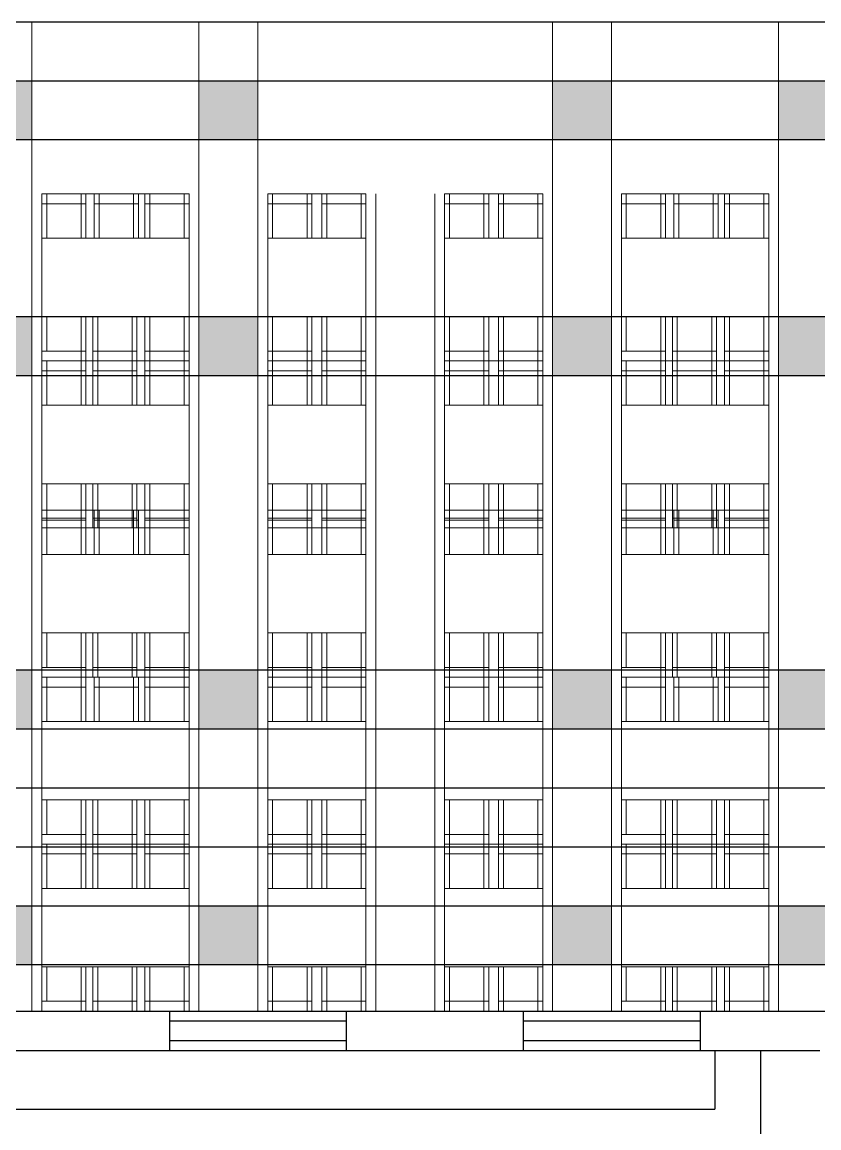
# Model space of a CAD drawing. Header units: inches. Extents: x 101 to 668, y -217 to 99.
# Drawn here: x 386.01 to 394.12, y 25.24 to 36.5 of the extents above; entities that cross this region are included whole.
import ezdxf

# ---------------------------------------------------------------- set-up
doc = ezdxf.new("R2010")
doc.units = ezdxf.units.IN
doc.header["$MEASUREMENT"] = 0
doc.layers.add('FUR', color=1, linetype='Continuous', lineweight=15)

msp = doc.modelspace()

# ---------------------------------------------------------------- hatches: boundary and pattern name
h = msp.add_hatch(color=256)
h.paths.add_polyline_path([(380.20696, 35.90159), (379.60696, 35.90159), (379.60696, 35.30159), (380.20696, 35.30159)])
h.paths.add_polyline_path([(382.50696, 35.90159), (381.90696, 35.90159), (381.90696, 35.30159), (382.50696, 35.30159)])
h.paths.add_polyline_path([(386.10696, 35.90159), (385.50696, 35.90159), (385.50696, 35.30159), (386.10696, 35.30159)])
h.paths.add_polyline_path([(388.40696, 35.90159), (387.80696, 35.90159), (387.80696, 35.30159), (388.40696, 35.30159)])
h.paths.add_polyline_path([(392.00696, 35.90159), (391.40696, 35.90159), (391.40696, 35.30159), (392.00696, 35.30159)])
h.paths.add_polyline_path([(394.30696, 35.90159), (393.70696, 35.90159), (393.70696, 35.30159), (394.30696, 35.30159)])
h.paths.add_polyline_path([(399.89697, 35.90159), (399.29697, 35.90159), (399.29697, 35.30159), (399.89697, 35.30159)])
h.paths.add_polyline_path([(402.19697, 35.90159), (401.59697, 35.90159), (401.59697, 35.30159), (402.19697, 35.30159)])
h.paths.add_polyline_path([(405.79696, 35.90159), (405.19696, 35.90159), (405.19696, 35.30159), (405.79696, 35.30159)])
h.paths.add_polyline_path([(408.09697, 35.90159), (407.49697, 35.90159), (407.49697, 35.30159), (408.09697, 35.30159)])
h.paths.add_polyline_path([(411.69697, 35.90159), (411.09697, 35.90159), (411.09697, 35.30159), (411.69697, 35.30159)])
h.paths.add_polyline_path([(413.99697, 35.90159), (413.39697, 35.90159), (413.39697, 35.30159), (413.99697, 35.30159)])
h = msp.add_hatch(color=256)
h.paths.add_polyline_path([(382.50696, 33.50159), (381.90696, 33.50159), (381.90696, 32.90159), (382.50696, 32.90159)])
h.paths.add_polyline_path([(386.10696, 33.50159), (385.50696, 33.50159), (385.50696, 32.90159), (386.10696, 32.90159)])
h.paths.add_polyline_path([(388.40696, 33.50159), (387.80696, 33.50159), (387.80696, 32.90159), (388.40696, 32.90159)])
h.paths.add_polyline_path([(392.00696, 33.50159), (391.40696, 33.50159), (391.40696, 32.90159), (392.00696, 32.90159)])
h.paths.add_polyline_path([(394.30696, 33.50159), (393.70696, 33.50159), (393.70696, 32.90159), (394.30696, 32.90159)])
h.paths.add_polyline_path([(382.50696, 29.90159), (381.90696, 29.90159), (381.90696, 29.30159), (382.50696, 29.30159)])
h.paths.add_polyline_path([(386.10696, 29.90159), (385.50696, 29.90159), (385.50696, 29.30159), (386.10696, 29.30159)])
h.paths.add_polyline_path([(388.40696, 29.90159), (387.80696, 29.90159), (387.80696, 29.30159), (388.40696, 29.30159)])
h.paths.add_polyline_path([(392.00696, 29.90159), (391.40696, 29.90159), (391.40696, 29.30159), (392.00696, 29.30159)])
h.paths.add_polyline_path([(394.30696, 29.90159), (393.70696, 29.90159), (393.70696, 29.30159), (394.30696, 29.30159)])
h.paths.add_polyline_path([(382.50696, 27.50159), (381.90696, 27.50159), (381.90696, 26.90159), (382.50696, 26.90159)])
h.paths.add_polyline_path([(386.10696, 27.50159), (385.50696, 27.50159), (385.50696, 26.90159), (386.10696, 26.90159)])
h.paths.add_polyline_path([(388.40696, 27.50159), (387.80696, 27.50159), (387.80696, 26.90159), (388.40696, 26.90159)])
h.paths.add_polyline_path([(392.00696, 27.50159), (391.40696, 27.50159), (391.40696, 26.90159), (392.00696, 26.90159)])
h.paths.add_polyline_path([(394.30696, 27.50159), (393.70696, 27.50159), (393.70696, 26.90159), (394.30696, 26.90159)])

# ---------------------------------------------------------------- linework, layer by layer
for p, q in [((415.09696, 36.50159), (378.50696, 36.50159)), ((415.09696, 35.90159), (378.50696, 35.90159)), ((415.09696, 35.30159), (378.50696, 35.30159)), ((415.09696, 33.50159), (378.50696, 33.50159)), ((415.09696, 32.90159), (378.50696, 32.90159)), ((415.09696, 29.90159), (378.50696, 29.90159)), ((386.20696, 29.83159), (386.20696, 29.83159)), ((415.09696, 29.30159), (378.50696, 29.30159)), ((415.09696, 28.70159), (378.50696, 28.70159)), ((415.09696, 28.10159), (378.50696, 28.10159)), ((415.09696, 27.50159), (378.50696, 27.50159)), ((415.09696, 26.90159), (378.50696, 26.90159)), ((378.50696, 26.43159), (396.05196, 26.43159)), ((387.50696, 26.43159), (387.50696, 26.03159)), ((387.50696, 26.43159), (387.50696, 26.03159)), ((389.30696, 26.43159), (389.30696, 26.03159)), ((391.10696, 26.43159), (391.10696, 26.03159)), ((391.10696, 26.43159), (391.10696, 26.03159)), ((392.90696, 26.43159), (392.90696, 26.03159)), ((387.50696, 26.33159), (389.30696, 26.33159)), ((391.10696, 26.33159), (392.90696, 26.33159)), ((387.50696, 26.13159), (389.30696, 26.13159)), ((391.10696, 26.13159), (392.90696, 26.13159)), ((378.10696, 26.03159), (394.12696, 26.03159)), ((387.50696, 26.03159), (387.50696, 26.03159)), ((391.10696, 26.03159), (391.10696, 26.03159)), ((393.05696, 26.03159), (393.05696, 25.43159)), ((393.52696, 21.08159), (393.52696, 26.03159)), ((380.15696, 25.43159), (393.05696, 25.43159))]:
    msp.add_line(p, q)
at = {"layer": 'FUR', "lineweight": 20}
for p, q in [((386.10696, 36.50159), (386.10696, 26.43159)), ((387.80696, 36.50159), (387.80696, 26.43159)), ((388.40696, 36.50159), (388.40696, 26.43159)), ((391.40696, 36.50159), (391.40696, 26.43159)), ((392.00696, 36.50159), (392.00696, 26.43159)), ((393.70696, 36.50159), (393.70696, 26.43159)), ((386.20696, 34.75159), (386.20696, 33.50159)), ((386.20696, 34.75159), (386.20696, 34.30159)), ((386.20696, 34.75159), (386.65696, 34.75159)), ((386.20696, 34.75159), (387.70696, 34.75159)), ((386.25696, 34.75159), (386.25696, 34.30159)), ((386.60696, 34.75159), (386.60696, 34.30159)), ((386.65696, 34.75159), (386.65696, 34.30159)), ((386.74161, 34.75159), (386.74161, 34.30159)), ((386.79161, 34.75159), (386.79161, 34.30159)), ((386.85696, 34.75159), (387.30696, 34.75159)), ((387.14161, 34.75159), (387.14161, 34.30159)), ((387.19161, 34.75159), (387.19161, 34.30159)), ((387.25696, 34.75159), (387.25696, 34.30159)), ((387.30696, 34.75159), (387.30696, 34.30159)), ((387.65696, 34.75159), (387.65696, 34.30159)), ((387.70696, 34.75159), (387.70696, 33.05159)), ((387.70696, 34.75159), (387.70696, 34.30159)), ((388.50696, 34.75159), (388.50696, 33.05159)), ((388.50696, 34.75159), (388.95696, 34.75159)), ((388.50696, 34.75159), (389.50696, 34.75159)), ((388.55696, 34.75159), (388.55696, 34.30159)), ((388.90696, 34.75159), (388.90696, 34.30159)), ((388.95696, 34.75159), (388.95696, 34.30159)), ((389.05696, 34.75159), (389.50696, 34.75159)), ((389.05696, 34.75159), (389.05696, 34.30159)), ((389.10696, 34.75159), (389.10696, 34.30159)), ((389.45696, 34.75159), (389.45696, 34.30159)), ((389.50696, 34.75159), (389.50696, 34.30159)), ((389.50696, 34.75159), (389.50696, 33.50159)), ((389.60696, 34.75159), (389.60696, 26.43159)), ((390.20696, 34.75159), (390.20696, 26.43159)), ((390.30696, 34.75159), (390.30696, 33.05159)), ((390.30696, 34.75159), (390.75696, 34.75159)), ((390.30696, 34.75159), (391.30696, 34.75159)), ((390.35696, 34.75159), (390.35696, 34.30159)), ((390.70696, 34.75159), (390.70696, 34.30159)), ((390.75696, 34.75159), (390.75696, 34.30159)), ((390.85696, 34.75159), (391.30696, 34.75159)), ((390.85696, 34.75159), (390.85696, 34.30159)), ((390.90696, 34.75159), (390.90696, 34.30159)), ((391.25696, 34.75159), (391.25696, 34.30159)), ((391.30696, 34.75159), (391.30696, 34.30159)), ((391.30696, 34.75159), (391.30696, 33.50159)), ((392.10696, 34.75159), (392.10696, 33.50159)), ((392.10696, 34.75159), (392.10696, 34.30159)), ((392.10696, 34.75159), (392.55696, 34.75159)), ((392.10696, 34.75159), (393.60696, 34.75159)), ((392.15696, 34.75159), (392.15696, 34.30159)), ((392.50696, 34.75159), (392.50696, 34.30159)), ((392.55696, 34.75159), (392.55696, 34.30159)), ((392.64161, 34.75159), (392.64161, 34.30159)), ((392.69161, 34.75159), (392.69161, 34.30159)), ((392.75696, 34.75159), (393.20696, 34.75159)), ((393.04161, 34.75159), (393.04161, 34.30159)), ((393.09161, 34.75159), (393.09161, 34.30159)), ((393.15696, 34.75159), (393.15696, 34.30159)), ((393.20696, 34.75159), (393.20696, 34.30159)), ((393.55696, 34.75159), (393.55696, 34.30159)), ((393.60696, 34.75159), (393.60696, 33.05159)), ((393.60696, 34.75159), (393.60696, 34.30159)), ((386.65696, 34.65159), (386.20696, 34.65159)), ((387.19161, 34.65159), (386.74161, 34.65159)), ((387.70696, 34.65159), (387.25696, 34.65159)), ((388.95696, 34.65159), (388.50696, 34.65159)), ((389.50696, 34.65159), (389.05696, 34.65159)), ((390.75696, 34.65159), (390.30696, 34.65159)), ((391.30696, 34.65159), (390.85696, 34.65159)), ((392.55696, 34.65159), (392.10696, 34.65159)), ((393.09161, 34.65159), (392.64161, 34.65159)), ((393.60696, 34.65159), (393.15696, 34.65159)), ((386.20696, 34.50159), (386.20696, 34.30159)), ((386.74161, 34.50159), (386.74161, 34.30159)), ((389.05696, 34.50159), (389.05696, 34.30159)), ((390.85696, 34.50159), (390.85696, 34.30159)), ((392.10696, 34.50159), (392.10696, 34.30159)), ((392.64161, 34.50159), (392.64161, 34.30159)), ((386.20696, 34.30159), (386.74161, 34.30159)), ((386.20696, 34.30159), (386.20696, 33.50159)), ((386.74161, 34.30159), (387.25696, 34.30159)), ((387.25696, 34.30159), (387.70696, 34.30159)), ((388.50696, 34.30159), (389.05696, 34.30159)), ((389.05696, 34.30159), (389.50696, 34.30159)), ((390.30696, 34.30159), (390.85696, 34.30159)), ((390.85696, 34.30159), (391.30696, 34.30159)), ((392.10696, 34.30159), (392.64161, 34.30159)), ((392.10696, 34.30159), (392.10696, 33.50159)), ((392.64161, 34.30159), (393.15696, 34.30159)), ((393.15696, 34.30159), (393.60696, 34.30159)), ((386.20696, 33.50159), (386.72618, 33.50159)), ((386.20696, 33.50159), (386.20696, 33.05159)), ((386.25696, 33.50159), (386.25696, 33.15159)), ((386.60696, 33.50159), (386.60696, 33.05159)), ((386.65696, 33.50159), (386.65696, 33.05159)), ((386.72618, 33.50159), (387.25696, 33.50159)), ((386.72618, 33.50159), (386.72618, 33.05159)), ((386.77618, 33.50159), (386.77618, 33.05159)), ((387.12618, 33.50159), (387.12618, 33.05159)), ((387.17618, 33.50159), (387.17618, 33.05159)), ((387.25696, 33.50159), (387.70696, 33.50159)), ((387.25696, 33.50159), (387.25696, 33.05159)), ((387.30696, 33.50159), (387.30696, 33.05159)), ((387.65696, 33.50159), (387.65696, 33.05159)), ((387.70696, 33.50159), (387.70696, 33.05159)), ((388.50696, 33.50159), (389.05696, 33.50159)), ((388.55696, 33.50159), (388.55696, 33.05159)), ((388.90696, 33.50159), (388.90696, 33.05159)), ((388.95696, 33.50159), (388.95696, 33.05159)), ((389.05696, 33.50159), (389.50696, 33.50159)), ((389.05696, 33.50159), (389.05696, 33.05159)), ((389.10696, 33.50159), (389.10696, 33.05159)), ((389.45696, 33.50159), (389.45696, 33.05159)), ((389.50696, 33.50159), (389.50696, 33.05159)), ((389.50696, 33.50159), (389.50696, 33.05159)), ((390.30696, 33.50159), (390.85696, 33.50159)), ((390.35696, 33.50159), (390.35696, 33.05159)), ((390.70696, 33.50159), (390.70696, 33.05159)), ((390.75696, 33.50159), (390.75696, 33.05159)), ((390.85696, 33.50159), (391.30696, 33.50159)), ((390.85696, 33.50159), (390.85696, 33.05159)), ((390.90696, 33.50159), (390.90696, 33.05159)), ((391.25696, 33.50159), (391.25696, 33.05159)), ((391.30696, 33.50159), (391.30696, 33.05159)), ((391.30696, 33.50159), (391.30696, 33.05159)), ((392.10696, 33.50159), (392.62618, 33.50159)), ((392.10696, 33.50159), (392.10696, 33.05159)), ((392.15696, 33.50159), (392.15696, 33.15159)), ((392.50696, 33.50159), (392.50696, 33.05159)), ((392.55696, 33.50159), (392.55696, 33.05159)), ((392.62618, 33.50159), (393.15696, 33.50159)), ((392.62618, 33.50159), (392.62618, 33.05159)), ((392.67618, 33.50159), (392.67618, 33.05159)), ((393.02618, 33.50159), (393.02618, 33.05159)), ((393.07618, 33.50159), (393.07618, 33.05159)), ((393.15696, 33.50159), (393.60696, 33.50159)), ((393.15696, 33.50159), (393.15696, 33.05159)), ((393.20696, 33.50159), (393.20696, 33.05159)), ((393.55696, 33.50159), (393.55696, 33.05159)), ((393.60696, 33.50159), (393.60696, 33.05159)), ((386.20696, 33.15159), (386.65696, 33.15159)), ((386.72618, 33.15159), (387.17618, 33.15159)), ((387.25696, 33.15159), (387.70696, 33.15159)), ((388.50696, 33.15159), (388.95696, 33.15159)), ((389.05696, 33.15159), (389.50696, 33.15159)), ((390.30696, 33.15159), (390.75696, 33.15159)), ((390.85696, 33.15159), (391.30696, 33.15159)), ((392.10696, 33.15159), (392.55696, 33.15159)), ((392.62618, 33.15159), (393.07618, 33.15159)), ((393.15696, 33.15159), (393.60696, 33.15159)), ((386.20696, 33.05159), (386.65696, 33.05159)), ((386.20696, 33.05159), (387.70696, 33.05159)), ((386.20696, 33.05159), (386.20696, 31.80159)), ((386.20696, 33.05159), (386.20696, 32.60159)), ((386.20696, 33.05159), (386.65696, 33.05159)), ((386.20696, 33.05159), (387.70696, 33.05159)), ((386.25696, 33.05159), (386.25696, 32.60159)), ((386.60696, 33.05159), (386.60696, 32.60159)), ((386.65696, 33.05159), (386.65696, 32.60159)), ((386.72618, 33.05159), (386.72618, 32.60159)), ((386.77618, 33.05159), (386.77618, 32.60159)), ((386.85696, 33.05159), (387.30696, 33.05159)), ((386.85696, 33.05159), (387.30696, 33.05159)), ((387.12618, 33.05159), (387.12618, 32.60159)), ((387.17618, 33.05159), (387.17618, 32.60159)), ((387.25696, 33.05159), (387.25696, 32.60159)), ((387.30696, 33.05159), (387.30696, 32.60159)), ((387.65696, 33.05159), (387.65696, 32.60159)), ((387.70696, 33.05159), (387.70696, 31.35159)), ((387.70696, 33.05159), (387.70696, 32.60159)), ((388.50696, 33.05159), (388.95696, 33.05159)), ((388.50696, 33.05159), (389.50696, 33.05159)), ((388.50696, 33.05159), (388.50696, 31.35159)), ((388.50696, 33.05159), (388.50696, 31.35159)), ((388.50696, 33.05159), (388.95696, 33.05159)), ((388.50696, 33.05159), (389.50696, 33.05159)), ((388.55696, 33.05159), (388.55696, 32.60159)), ((388.90696, 33.05159), (388.90696, 32.60159)), ((388.95696, 33.05159), (388.95696, 32.60159)), ((389.05696, 33.05159), (389.50696, 33.05159)), ((389.05696, 33.05159), (389.05696, 32.60159)), ((389.10696, 33.05159), (389.10696, 32.60159)), ((389.15696, 33.05159), (389.50696, 33.05159)), ((389.45696, 33.05159), (389.45696, 32.60159)), ((389.50696, 33.05159), (389.50696, 32.60159)), ((389.50696, 33.05159), (389.50696, 31.80159)), ((390.30696, 33.05159), (390.75696, 33.05159)), ((390.30696, 33.05159), (391.30696, 33.05159)), ((390.30696, 33.05159), (390.30696, 31.35159)), ((390.30696, 33.05159), (390.30696, 31.35159)), ((390.30696, 33.05159), (390.75696, 33.05159)), ((390.30696, 33.05159), (391.30696, 33.05159)), ((390.35696, 33.05159), (390.35696, 32.60159)), ((390.70696, 33.05159), (390.70696, 32.60159)), ((390.75696, 33.05159), (390.75696, 32.60159)), ((390.85696, 33.05159), (391.30696, 33.05159)), ((390.85696, 33.05159), (390.85696, 32.60159)), ((390.90696, 33.05159), (390.90696, 32.60159)), ((390.95696, 33.05159), (391.30696, 33.05159)), ((391.25696, 33.05159), (391.25696, 32.60159)), ((391.30696, 33.05159), (391.30696, 32.60159)), ((391.30696, 33.05159), (391.30696, 31.80159)), ((392.10696, 33.05159), (392.55696, 33.05159)), ((392.10696, 33.05159), (393.60696, 33.05159)), ((392.10696, 33.05159), (392.10696, 31.80159)), ((392.10696, 33.05159), (392.10696, 32.60159)), ((392.10696, 33.05159), (392.55696, 33.05159)), ((392.10696, 33.05159), (393.60696, 33.05159)), ((392.15696, 33.05159), (392.15696, 32.60159)), ((392.50696, 33.05159), (392.50696, 32.60159)), ((392.55696, 33.05159), (392.55696, 32.60159)), ((392.62618, 33.05159), (392.62618, 32.60159)), ((392.67618, 33.05159), (392.67618, 32.60159)), ((392.75696, 33.05159), (393.20696, 33.05159)), ((392.75696, 33.05159), (393.20696, 33.05159)), ((393.02618, 33.05159), (393.02618, 32.60159)), ((393.07618, 33.05159), (393.07618, 32.60159)), ((393.15696, 33.05159), (393.15696, 32.60159)), ((393.20696, 33.05159), (393.20696, 32.60159)), ((393.55696, 33.05159), (393.55696, 32.60159)), ((393.60696, 33.05159), (393.60696, 31.35159)), ((393.60696, 33.05159), (393.60696, 32.60159)), ((386.65696, 32.95159), (386.20696, 32.95159)), ((387.17618, 32.95159), (386.72618, 32.95159)), ((387.70696, 32.95159), (387.25696, 32.95159)), ((388.95696, 32.95159), (388.50696, 32.95159)), ((389.50696, 32.95159), (389.05696, 32.95159)), ((390.75696, 32.95159), (390.30696, 32.95159)), ((391.30696, 32.95159), (390.85696, 32.95159)), ((392.55696, 32.95159), (392.10696, 32.95159)), ((393.07618, 32.95159), (392.62618, 32.95159)), ((393.60696, 32.95159), (393.15696, 32.95159)), ((386.20696, 32.80159), (386.20696, 32.60159)), ((389.05696, 32.80159), (389.05696, 32.60159)), ((390.85696, 32.80159), (390.85696, 32.60159)), ((392.10696, 32.80159), (392.10696, 32.60159)), ((386.20696, 32.60159), (386.74161, 32.60159)), ((386.20696, 32.60159), (386.20696, 31.80159)), ((386.74161, 32.60159), (387.25696, 32.60159)), ((387.25696, 32.60159), (387.70696, 32.60159)), ((388.50696, 32.60159), (389.05696, 32.60159)), ((389.05696, 32.60159), (389.50696, 32.60159)), ((390.30696, 32.60159), (390.85696, 32.60159)), ((390.85696, 32.60159), (391.30696, 32.60159)), ((392.10696, 32.60159), (392.64161, 32.60159)), ((392.10696, 32.60159), (392.10696, 31.80159)), ((392.64161, 32.60159), (393.15696, 32.60159)), ((393.15696, 32.60159), (393.60696, 32.60159)), ((386.20696, 31.80159), (386.72618, 31.80159)), ((386.20696, 31.80159), (386.20696, 31.35159)), ((386.25696, 31.80159), (386.25696, 31.45159)), ((386.60696, 31.80159), (386.60696, 31.35159)), ((386.65696, 31.80159), (386.65696, 31.35159)), ((386.72618, 31.80159), (387.25696, 31.80159)), ((386.72618, 31.80159), (386.72618, 31.35159)), ((386.77618, 31.80159), (386.77618, 31.35159)), ((387.12618, 31.80159), (387.12618, 31.35159)), ((387.17618, 31.80159), (387.17618, 31.35159)), ((387.25696, 31.80159), (387.70696, 31.80159)), ((387.25696, 31.80159), (387.25696, 31.35159)), ((387.30696, 31.80159), (387.30696, 31.35159)), ((387.65696, 31.80159), (387.65696, 31.35159)), ((387.70696, 31.80159), (387.70696, 31.35159)), ((388.50696, 31.80159), (389.05696, 31.80159)), ((388.55696, 31.80159), (388.55696, 31.35159)), ((388.90696, 31.80159), (388.90696, 31.35159)), ((388.95696, 31.80159), (388.95696, 31.35159)), ((389.05696, 31.80159), (389.50696, 31.80159)), ((389.05696, 31.80159), (389.05696, 31.35159)), ((389.10696, 31.80159), (389.10696, 31.35159)), ((389.45696, 31.80159), (389.45696, 31.35159)), ((389.50696, 31.80159), (389.50696, 31.35159)), ((389.50696, 31.80159), (389.50696, 31.35159)), ((390.30696, 31.80159), (390.85696, 31.80159)), ((390.35696, 31.80159), (390.35696, 31.35159)), ((390.70696, 31.80159), (390.70696, 31.35159)), ((390.75696, 31.80159), (390.75696, 31.35159)), ((390.85696, 31.80159), (391.30696, 31.80159)), ((390.85696, 31.80159), (390.85696, 31.35159)), ((390.90696, 31.80159), (390.90696, 31.35159)), ((391.25696, 31.80159), (391.25696, 31.35159)), ((391.30696, 31.80159), (391.30696, 31.35159)), ((391.30696, 31.80159), (391.30696, 31.35159)), ((392.10696, 31.80159), (392.62618, 31.80159)), ((392.10696, 31.80159), (392.10696, 31.35159)), ((392.15696, 31.80159), (392.15696, 31.45159)), ((392.50696, 31.80159), (392.50696, 31.35159)), ((392.55696, 31.80159), (392.55696, 31.35159)), ((392.62618, 31.80159), (393.15696, 31.80159)), ((392.62618, 31.80159), (392.62618, 31.35159)), ((392.67618, 31.80159), (392.67618, 31.35159)), ((393.02618, 31.80159), (393.02618, 31.35159)), ((393.07618, 31.80159), (393.07618, 31.35159)), ((393.15696, 31.80159), (393.60696, 31.80159)), ((393.15696, 31.80159), (393.15696, 31.35159)), ((393.20696, 31.80159), (393.20696, 31.35159)), ((393.55696, 31.80159), (393.55696, 31.35159)), ((393.60696, 31.80159), (393.60696, 31.35159)), ((386.20696, 31.53159), (386.20696, 30.28159)), ((386.20696, 31.53159), (386.20696, 31.08159)), ((386.20696, 31.53159), (386.65696, 31.53159)), ((386.20696, 31.53159), (387.70696, 31.53159)), ((386.25696, 31.53159), (386.25696, 31.08159)), ((386.60696, 31.53159), (386.60696, 31.08159)), ((386.65696, 31.53159), (386.65696, 31.08159)), ((386.74161, 31.53159), (386.74161, 31.08159)), ((386.79161, 31.53159), (386.79161, 31.08159)), ((386.85696, 31.53159), (387.30696, 31.53159)), ((387.14161, 31.53159), (387.14161, 31.08159)), ((387.19161, 31.53159), (387.19161, 31.08159)), ((387.25696, 31.53159), (387.25696, 31.08159)), ((387.30696, 31.53159), (387.30696, 31.08159)), ((387.65696, 31.53159), (387.65696, 31.08159)), ((387.70696, 31.53159), (387.70696, 29.83159)), ((387.70696, 31.53159), (387.70696, 31.08159)), ((388.50696, 31.53159), (388.50696, 29.83159)), ((388.50696, 31.53159), (388.95696, 31.53159)), ((388.50696, 31.53159), (389.50696, 31.53159)), ((388.55696, 31.53159), (388.55696, 31.08159)), ((388.90696, 31.53159), (388.90696, 31.08159)), ((388.95696, 31.53159), (388.95696, 31.08159)), ((389.05696, 31.53159), (389.50696, 31.53159)), ((389.05696, 31.53159), (389.05696, 31.08159)), ((389.10696, 31.53159), (389.10696, 31.08159)), ((389.45696, 31.53159), (389.45696, 31.08159)), ((389.50696, 31.53159), (389.50696, 31.08159)), ((389.50696, 31.53159), (389.50696, 30.28159)), ((390.30696, 31.53159), (390.30696, 29.83159)), ((390.30696, 31.53159), (390.75696, 31.53159)), ((390.30696, 31.53159), (391.30696, 31.53159)), ((390.35696, 31.53159), (390.35696, 31.08159)), ((390.70696, 31.53159), (390.70696, 31.08159)), ((390.75696, 31.53159), (390.75696, 31.08159)), ((390.85696, 31.53159), (391.30696, 31.53159)), ((390.85696, 31.53159), (390.85696, 31.08159)), ((390.90696, 31.53159), (390.90696, 31.08159)), ((391.25696, 31.53159), (391.25696, 31.08159)), ((391.30696, 31.53159), (391.30696, 31.08159)), ((391.30696, 31.53159), (391.30696, 30.28159)), ((392.10696, 31.53159), (392.10696, 30.28159)), ((392.10696, 31.53159), (392.10696, 31.08159)), ((392.10696, 31.53159), (392.55696, 31.53159)), ((392.10696, 31.53159), (393.60696, 31.53159)), ((392.15696, 31.53159), (392.15696, 31.08159)), ((392.50696, 31.53159), (392.50696, 31.08159)), ((392.55696, 31.53159), (392.55696, 31.08159)), ((392.64161, 31.53159), (392.64161, 31.08159)), ((392.69161, 31.53159), (392.69161, 31.08159)), ((392.75696, 31.53159), (393.20696, 31.53159)), ((393.04161, 31.53159), (393.04161, 31.08159)), ((393.09161, 31.53159), (393.09161, 31.08159)), ((393.15696, 31.53159), (393.15696, 31.08159)), ((393.20696, 31.53159), (393.20696, 31.08159)), ((393.55696, 31.53159), (393.55696, 31.08159)), ((393.60696, 31.53159), (393.60696, 29.83159)), ((393.60696, 31.53159), (393.60696, 31.08159)), ((386.20696, 31.45159), (386.65696, 31.45159)), ((386.65696, 31.43159), (386.20696, 31.43159)), ((386.72618, 31.45159), (387.17618, 31.45159)), ((387.19161, 31.43159), (386.74161, 31.43159)), ((387.25696, 31.45159), (387.70696, 31.45159)), ((387.70696, 31.43159), (387.25696, 31.43159)), ((388.50696, 31.45159), (388.95696, 31.45159)), ((388.95696, 31.43159), (388.50696, 31.43159)), ((389.05696, 31.45159), (389.50696, 31.45159)), ((389.50696, 31.43159), (389.05696, 31.43159)), ((390.30696, 31.45159), (390.75696, 31.45159)), ((390.75696, 31.43159), (390.30696, 31.43159)), ((390.85696, 31.45159), (391.30696, 31.45159)), ((391.30696, 31.43159), (390.85696, 31.43159)), ((392.10696, 31.45159), (392.55696, 31.45159)), ((392.55696, 31.43159), (392.10696, 31.43159)), ((392.62618, 31.45159), (393.07618, 31.45159)), ((393.09161, 31.43159), (392.64161, 31.43159)), ((393.15696, 31.45159), (393.60696, 31.45159)), ((393.60696, 31.43159), (393.15696, 31.43159)), ((386.20696, 31.35159), (386.65696, 31.35159)), ((386.20696, 31.35159), (387.70696, 31.35159)), ((386.85696, 31.35159), (387.30696, 31.35159)), ((388.50696, 31.35159), (388.95696, 31.35159)), ((388.50696, 31.35159), (389.50696, 31.35159)), ((389.15696, 31.35159), (389.50696, 31.35159)), ((390.30696, 31.35159), (390.75696, 31.35159)), ((390.30696, 31.35159), (391.30696, 31.35159)), ((390.95696, 31.35159), (391.30696, 31.35159)), ((392.10696, 31.35159), (392.55696, 31.35159)), ((392.10696, 31.35159), (393.60696, 31.35159)), ((392.75696, 31.35159), (393.20696, 31.35159)), ((386.20696, 31.28159), (386.20696, 31.08159)), ((386.74161, 31.28159), (386.74161, 31.08159)), ((389.05696, 31.28159), (389.05696, 31.08159)), ((390.85696, 31.28159), (390.85696, 31.08159)), ((392.10696, 31.28159), (392.10696, 31.08159)), ((392.64161, 31.28159), (392.64161, 31.08159)), ((386.20696, 31.08159), (386.74161, 31.08159)), ((386.20696, 31.08159), (386.20696, 30.28159)), ((386.74161, 31.08159), (387.25696, 31.08159)), ((387.25696, 31.08159), (387.70696, 31.08159)), ((388.50696, 31.08159), (389.05696, 31.08159)), ((389.05696, 31.08159), (389.50696, 31.08159)), ((390.30696, 31.08159), (390.85696, 31.08159)), ((390.85696, 31.08159), (391.30696, 31.08159)), ((392.10696, 31.08159), (392.64161, 31.08159)), ((392.10696, 31.08159), (392.10696, 30.28159)), ((392.64161, 31.08159), (393.15696, 31.08159)), ((393.15696, 31.08159), (393.60696, 31.08159)), ((386.20696, 30.28159), (386.72618, 30.28159)), ((386.20696, 30.28159), (386.20696, 29.83159)), ((386.25696, 30.28159), (386.25696, 29.93159)), ((386.60696, 30.28159), (386.60696, 29.83159)), ((386.65696, 30.28159), (386.65696, 29.83159)), ((386.72618, 30.28159), (387.25696, 30.28159)), ((386.72618, 30.28159), (386.72618, 29.83159)), ((386.77618, 30.28159), (386.77618, 29.83159)), ((387.12618, 30.28159), (387.12618, 29.83159)), ((387.17618, 30.28159), (387.17618, 29.83159)), ((387.25696, 30.28159), (387.70696, 30.28159)), ((387.25696, 30.28159), (387.25696, 29.83159)), ((387.30696, 30.28159), (387.30696, 29.83159)), ((387.65696, 30.28159), (387.65696, 29.83159)), ((387.70696, 30.28159), (387.70696, 29.83159)), ((388.50696, 30.28159), (389.05696, 30.28159)), ((388.55696, 30.28159), (388.55696, 29.83159)), ((388.90696, 30.28159), (388.90696, 29.83159)), ((388.95696, 30.28159), (388.95696, 29.83159)), ((389.05696, 30.28159), (389.50696, 30.28159)), ((389.05696, 30.28159), (389.05696, 29.83159)), ((389.10696, 30.28159), (389.10696, 29.83159)), ((389.45696, 30.28159), (389.45696, 29.83159)), ((389.50696, 30.28159), (389.50696, 29.83159)), ((389.50696, 30.28159), (389.50696, 29.83159)), ((390.30696, 30.28159), (390.85696, 30.28159)), ((390.35696, 30.28159), (390.35696, 29.83159)), ((390.70696, 30.28159), (390.70696, 29.83159)), ((390.75696, 30.28159), (390.75696, 29.83159)), ((390.85696, 30.28159), (391.30696, 30.28159)), ((390.85696, 30.28159), (390.85696, 29.83159)), ((390.90696, 30.28159), (390.90696, 29.83159)), ((391.25696, 30.28159), (391.25696, 29.83159)), ((391.30696, 30.28159), (391.30696, 29.83159)), ((391.30696, 30.28159), (391.30696, 29.83159)), ((392.10696, 30.28159), (392.62618, 30.28159)), ((392.10696, 30.28159), (392.10696, 29.83159)), ((392.15696, 30.28159), (392.15696, 29.93159)), ((392.50696, 30.28159), (392.50696, 29.83159)), ((392.55696, 30.28159), (392.55696, 29.83159)), ((392.62618, 30.28159), (393.15696, 30.28159)), ((392.62618, 30.28159), (392.62618, 29.83159)), ((392.67618, 30.28159), (392.67618, 29.83159)), ((393.02618, 30.28159), (393.02618, 29.83159)), ((393.07618, 30.28159), (393.07618, 29.83159)), ((393.15696, 30.28159), (393.60696, 30.28159)), ((393.15696, 30.28159), (393.15696, 29.83159)), ((393.20696, 30.28159), (393.20696, 29.83159)), ((393.55696, 30.28159), (393.55696, 29.83159)), ((393.60696, 30.28159), (393.60696, 29.83159)), ((386.20696, 29.93159), (386.65696, 29.93159)), ((386.72618, 29.93159), (387.17618, 29.93159)), ((387.25696, 29.93159), (387.70696, 29.93159)), ((388.50696, 29.93159), (388.95696, 29.93159)), ((389.05696, 29.93159), (389.50696, 29.93159)), ((390.30696, 29.93159), (390.75696, 29.93159)), ((390.85696, 29.93159), (391.30696, 29.93159)), ((392.10696, 29.93159), (392.55696, 29.93159)), ((392.62618, 29.93159), (393.07618, 29.93159)), ((393.15696, 29.93159), (393.60696, 29.93159)), ((386.20696, 29.83159), (386.20696, 28.58159)), ((386.20696, 29.83159), (386.20696, 29.38159)), ((386.20696, 29.83159), (386.65696, 29.83159)), ((386.20696, 29.83159), (387.70696, 29.83159)), ((386.20696, 29.83159), (386.65696, 29.83159)), ((386.20696, 29.83159), (387.70696, 29.83159)), ((386.20696, 29.83159), (386.65696, 29.83159)), ((386.20696, 29.83159), (387.70696, 29.83159)), ((386.65696, 29.73159), (386.20696, 29.73159)), ((386.25696, 29.83159), (386.25696, 29.38159)), ((386.60696, 29.83159), (386.60696, 29.38159)), ((386.65696, 29.83159), (386.65696, 29.38159)), ((386.74161, 29.83159), (386.74161, 29.38159)), ((387.19161, 29.73159), (386.74161, 29.73159)), ((386.79161, 29.83159), (386.79161, 29.38159)), ((386.85696, 29.83159), (387.30696, 29.83159)), ((386.85696, 29.83159), (387.30696, 29.83159)), ((386.85696, 29.83159), (387.30696, 29.83159)), ((387.14161, 29.83159), (387.14161, 29.38159)), ((387.19161, 29.83159), (387.19161, 29.38159)), ((387.25696, 29.83159), (387.25696, 29.38159)), ((387.70696, 29.73159), (387.25696, 29.73159)), ((387.30696, 29.83159), (387.30696, 29.38159)), ((387.65696, 29.83159), (387.65696, 29.38159)), ((387.70696, 29.83159), (387.70696, 28.13159)), ((387.70696, 29.83159), (387.70696, 29.38159)), ((388.50696, 29.83159), (388.50696, 28.13159)), ((388.50696, 29.83159), (388.50696, 28.13159)), ((388.50696, 29.83159), (388.95696, 29.83159)), ((388.50696, 29.83159), (389.50696, 29.83159)), ((388.50696, 29.83159), (388.95696, 29.83159)), ((388.50696, 29.83159), (389.50696, 29.83159)), ((388.50696, 29.83159), (388.95696, 29.83159)), ((388.50696, 29.83159), (389.50696, 29.83159)), ((388.95696, 29.73159), (388.50696, 29.73159)), ((388.55696, 29.83159), (388.55696, 29.38159)), ((388.90696, 29.83159), (388.90696, 29.38159)), ((388.95696, 29.83159), (388.95696, 29.38159)), ((389.05696, 29.83159), (389.50696, 29.83159)), ((389.05696, 29.83159), (389.05696, 29.38159)), ((389.05696, 29.83159), (389.50696, 29.83159)), ((389.50696, 29.73159), (389.05696, 29.73159)), ((389.10696, 29.83159), (389.10696, 29.38159)), ((389.15696, 29.83159), (389.50696, 29.83159)), ((389.45696, 29.83159), (389.45696, 29.38159)), ((389.50696, 29.83159), (389.50696, 29.38159)), ((389.50696, 29.83159), (389.50696, 28.58159)), ((390.30696, 29.83159), (390.30696, 28.13159)), ((390.30696, 29.83159), (390.30696, 28.13159)), ((390.30696, 29.83159), (390.75696, 29.83159)), ((390.30696, 29.83159), (391.30696, 29.83159)), ((390.30696, 29.83159), (390.75696, 29.83159)), ((390.30696, 29.83159), (391.30696, 29.83159)), ((390.30696, 29.83159), (390.75696, 29.83159)), ((390.30696, 29.83159), (391.30696, 29.83159)), ((390.75696, 29.73159), (390.30696, 29.73159)), ((390.35696, 29.83159), (390.35696, 29.38159)), ((390.70696, 29.83159), (390.70696, 29.38159)), ((390.75696, 29.83159), (390.75696, 29.38159)), ((390.85696, 29.83159), (391.30696, 29.83159)), ((390.85696, 29.83159), (390.85696, 29.38159)), ((390.85696, 29.83159), (391.30696, 29.83159)), ((391.30696, 29.73159), (390.85696, 29.73159)), ((390.90696, 29.83159), (390.90696, 29.38159)), ((390.95696, 29.83159), (391.30696, 29.83159)), ((391.25696, 29.83159), (391.25696, 29.38159)), ((391.30696, 29.83159), (391.30696, 29.38159)), ((391.30696, 29.83159), (391.30696, 28.58159)), ((392.10696, 29.83159), (392.10696, 28.58159)), ((392.10696, 29.83159), (392.10696, 29.38159)), ((392.10696, 29.83159), (392.55696, 29.83159)), ((392.10696, 29.83159), (393.60696, 29.83159)), ((392.10696, 29.83159), (392.55696, 29.83159)), ((392.10696, 29.83159), (393.60696, 29.83159)), ((392.10696, 29.83159), (392.55696, 29.83159)), ((392.10696, 29.83159), (393.60696, 29.83159)), ((392.55696, 29.73159), (392.10696, 29.73159)), ((392.15696, 29.83159), (392.15696, 29.38159)), ((392.50696, 29.83159), (392.50696, 29.38159)), ((392.55696, 29.83159), (392.55696, 29.38159)), ((392.64161, 29.83159), (392.64161, 29.38159)), ((393.09161, 29.73159), (392.64161, 29.73159)), ((392.69161, 29.83159), (392.69161, 29.38159)), ((392.75696, 29.83159), (393.20696, 29.83159)), ((392.75696, 29.83159), (393.20696, 29.83159)), ((392.75696, 29.83159), (393.20696, 29.83159)), ((393.04161, 29.83159), (393.04161, 29.38159)), ((393.09161, 29.83159), (393.09161, 29.38159)), ((393.15696, 29.83159), (393.15696, 29.38159)), ((393.60696, 29.73159), (393.15696, 29.73159)), ((393.20696, 29.83159), (393.20696, 29.38159)), ((393.55696, 29.83159), (393.55696, 29.38159)), ((393.60696, 29.83159), (393.60696, 28.13159)), ((393.60696, 29.83159), (393.60696, 29.38159)), ((386.20696, 29.58159), (386.20696, 29.38159)), ((386.74161, 29.58159), (386.74161, 29.38159)), ((389.05696, 29.58159), (389.05696, 29.38159)), ((390.85696, 29.58159), (390.85696, 29.38159)), ((392.10696, 29.58159), (392.10696, 29.38159)), ((392.64161, 29.58159), (392.64161, 29.38159)), ((386.20696, 29.38159), (386.74161, 29.38159)), ((386.20696, 29.38159), (386.20696, 28.58159)), ((386.74161, 29.38159), (387.25696, 29.38159)), ((387.25696, 29.38159), (387.70696, 29.38159)), ((388.50696, 29.38159), (389.05696, 29.38159)), ((389.05696, 29.38159), (389.50696, 29.38159)), ((390.30696, 29.38159), (390.85696, 29.38159)), ((390.85696, 29.38159), (391.30696, 29.38159)), ((392.10696, 29.38159), (392.64161, 29.38159)), ((392.10696, 29.38159), (392.10696, 28.58159)), ((392.64161, 29.38159), (393.15696, 29.38159)), ((393.15696, 29.38159), (393.60696, 29.38159)), ((386.20696, 28.58159), (386.72618, 28.58159)), ((386.20696, 28.58159), (386.20696, 28.13159)), ((386.25696, 28.58159), (386.25696, 28.23159)), ((386.60696, 28.58159), (386.60696, 28.13159)), ((386.65696, 28.58159), (386.65696, 28.13159)), ((386.72618, 28.58159), (387.25696, 28.58159)), ((386.72618, 28.58159), (386.72618, 28.13159)), ((386.77618, 28.58159), (386.77618, 28.13159)), ((387.12618, 28.58159), (387.12618, 28.13159)), ((387.17618, 28.58159), (387.17618, 28.13159)), ((387.25696, 28.58159), (387.70696, 28.58159)), ((387.25696, 28.58159), (387.25696, 28.13159)), ((387.30696, 28.58159), (387.30696, 28.13159)), ((387.65696, 28.58159), (387.65696, 28.13159)), ((387.70696, 28.58159), (387.70696, 28.13159)), ((388.50696, 28.58159), (389.05696, 28.58159)), ((388.55696, 28.58159), (388.55696, 28.13159)), ((388.90696, 28.58159), (388.90696, 28.13159)), ((388.95696, 28.58159), (388.95696, 28.13159)), ((389.05696, 28.58159), (389.50696, 28.58159)), ((389.05696, 28.58159), (389.05696, 28.13159)), ((389.10696, 28.58159), (389.10696, 28.13159)), ((389.45696, 28.58159), (389.45696, 28.13159)), ((389.50696, 28.58159), (389.50696, 28.13159)), ((389.50696, 28.58159), (389.50696, 28.13159)), ((390.30696, 28.58159), (390.85696, 28.58159)), ((390.35696, 28.58159), (390.35696, 28.13159)), ((390.70696, 28.58159), (390.70696, 28.13159)), ((390.75696, 28.58159), (390.75696, 28.13159)), ((390.85696, 28.58159), (391.30696, 28.58159)), ((390.85696, 28.58159), (390.85696, 28.13159)), ((390.90696, 28.58159), (390.90696, 28.13159)), ((391.25696, 28.58159), (391.25696, 28.13159)), ((391.30696, 28.58159), (391.30696, 28.13159)), ((391.30696, 28.58159), (391.30696, 28.13159)), ((392.10696, 28.58159), (392.62618, 28.58159)), ((392.10696, 28.58159), (392.10696, 28.13159)), ((392.15696, 28.58159), (392.15696, 28.23159)), ((392.50696, 28.58159), (392.50696, 28.13159)), ((392.55696, 28.58159), (392.55696, 28.13159)), ((392.62618, 28.58159), (393.15696, 28.58159)), ((392.62618, 28.58159), (392.62618, 28.13159)), ((392.67618, 28.58159), (392.67618, 28.13159)), ((393.02618, 28.58159), (393.02618, 28.13159)), ((393.07618, 28.58159), (393.07618, 28.13159)), ((393.15696, 28.58159), (393.60696, 28.58159)), ((393.15696, 28.58159), (393.15696, 28.13159)), ((393.20696, 28.58159), (393.20696, 28.13159)), ((393.55696, 28.58159), (393.55696, 28.13159)), ((393.60696, 28.58159), (393.60696, 28.13159)), ((386.20696, 28.23159), (386.65696, 28.23159)), ((386.72618, 28.23159), (387.17618, 28.23159)), ((387.25696, 28.23159), (387.70696, 28.23159)), ((388.50696, 28.23159), (388.95696, 28.23159)), ((389.05696, 28.23159), (389.50696, 28.23159)), ((390.30696, 28.23159), (390.75696, 28.23159)), ((390.85696, 28.23159), (391.30696, 28.23159)), ((392.10696, 28.23159), (392.55696, 28.23159)), ((392.62618, 28.23159), (393.07618, 28.23159)), ((393.15696, 28.23159), (393.60696, 28.23159)), ((386.20696, 28.13159), (386.65696, 28.13159)), ((386.20696, 28.13159), (387.70696, 28.13159)), ((386.20696, 28.13159), (386.20696, 26.88159)), ((386.20696, 28.13159), (386.20696, 27.68159)), ((386.20696, 28.13159), (386.65696, 28.13159)), ((386.20696, 28.13159), (387.70696, 28.13159)), ((386.25696, 28.13159), (386.25696, 27.68159)), ((386.60696, 28.13159), (386.60696, 27.68159)), ((386.65696, 28.13159), (386.65696, 27.68159)), ((386.72618, 28.13159), (386.72618, 27.68159)), ((386.77618, 28.13159), (386.77618, 27.68159)), ((386.85696, 28.13159), (387.30696, 28.13159)), ((386.85696, 28.13159), (387.30696, 28.13159)), ((387.12618, 28.13159), (387.12618, 27.68159)), ((387.17618, 28.13159), (387.17618, 27.68159)), ((387.25696, 28.13159), (387.25696, 27.68159)), ((387.30696, 28.13159), (387.30696, 27.68159)), ((387.65696, 28.13159), (387.65696, 27.68159)), ((387.70696, 28.13159), (387.70696, 26.43159)), ((387.70696, 28.13159), (387.70696, 27.68159)), ((388.50696, 28.13159), (388.95696, 28.13159)), ((388.50696, 28.13159), (389.50696, 28.13159)), ((388.50696, 28.13159), (388.50696, 26.43159)), ((388.50696, 28.13159), (388.50696, 26.43159)), ((388.50696, 28.13159), (388.95696, 28.13159)), ((388.50696, 28.13159), (389.50696, 28.13159)), ((388.55696, 28.13159), (388.55696, 27.68159)), ((388.90696, 28.13159), (388.90696, 27.68159)), ((388.95696, 28.13159), (388.95696, 27.68159)), ((389.05696, 28.13159), (389.50696, 28.13159)), ((389.05696, 28.13159), (389.05696, 27.68159)), ((389.10696, 28.13159), (389.10696, 27.68159)), ((389.15696, 28.13159), (389.50696, 28.13159)), ((389.45696, 28.13159), (389.45696, 27.68159)), ((389.50696, 28.13159), (389.50696, 27.68159)), ((389.50696, 28.13159), (389.50696, 26.88159)), ((390.30696, 28.13159), (390.75696, 28.13159)), ((390.30696, 28.13159), (391.30696, 28.13159)), ((390.30696, 28.13159), (390.30696, 26.43159)), ((390.30696, 28.13159), (390.30696, 26.43159)), ((390.30696, 28.13159), (390.75696, 28.13159)), ((390.30696, 28.13159), (391.30696, 28.13159)), ((390.35696, 28.13159), (390.35696, 27.68159)), ((390.70696, 28.13159), (390.70696, 27.68159)), ((390.75696, 28.13159), (390.75696, 27.68159)), ((390.85696, 28.13159), (391.30696, 28.13159)), ((390.85696, 28.13159), (390.85696, 27.68159)), ((390.90696, 28.13159), (390.90696, 27.68159)), ((390.95696, 28.13159), (391.30696, 28.13159)), ((391.25696, 28.13159), (391.25696, 27.68159)), ((391.30696, 28.13159), (391.30696, 27.68159)), ((391.30696, 28.13159), (391.30696, 26.88159)), ((392.10696, 28.13159), (392.55696, 28.13159)), ((392.10696, 28.13159), (393.60696, 28.13159)), ((392.10696, 28.13159), (392.10696, 26.88159)), ((392.10696, 28.13159), (392.10696, 27.68159)), ((392.10696, 28.13159), (392.55696, 28.13159)), ((392.10696, 28.13159), (393.60696, 28.13159)), ((392.15696, 28.13159), (392.15696, 27.68159)), ((392.50696, 28.13159), (392.50696, 27.68159)), ((392.55696, 28.13159), (392.55696, 27.68159)), ((392.62618, 28.13159), (392.62618, 27.68159)), ((392.67618, 28.13159), (392.67618, 27.68159)), ((392.75696, 28.13159), (393.20696, 28.13159)), ((392.75696, 28.13159), (393.20696, 28.13159)), ((393.02618, 28.13159), (393.02618, 27.68159)), ((393.07618, 28.13159), (393.07618, 27.68159)), ((393.15696, 28.13159), (393.15696, 27.68159)), ((393.20696, 28.13159), (393.20696, 27.68159)), ((393.55696, 28.13159), (393.55696, 27.68159)), ((393.60696, 28.13159), (393.60696, 26.43159)), ((393.60696, 28.13159), (393.60696, 27.68159)), ((386.65696, 28.03159), (386.20696, 28.03159)), ((387.17618, 28.03159), (386.72618, 28.03159)), ((387.70696, 28.03159), (387.25696, 28.03159)), ((388.95696, 28.03159), (388.50696, 28.03159)), ((389.50696, 28.03159), (389.05696, 28.03159)), ((390.75696, 28.03159), (390.30696, 28.03159)), ((391.30696, 28.03159), (390.85696, 28.03159)), ((392.55696, 28.03159), (392.10696, 28.03159)), ((393.07618, 28.03159), (392.62618, 28.03159)), ((393.60696, 28.03159), (393.15696, 28.03159)), ((386.20696, 27.88159), (386.20696, 27.68159)), ((389.05696, 27.88159), (389.05696, 27.68159)), ((390.85696, 27.88159), (390.85696, 27.68159)), ((392.10696, 27.88159), (392.10696, 27.68159)), ((386.20696, 27.68159), (386.74161, 27.68159)), ((386.20696, 27.68159), (386.20696, 26.88159)), ((386.74161, 27.68159), (387.25696, 27.68159)), ((387.25696, 27.68159), (387.70696, 27.68159)), ((388.50696, 27.68159), (389.05696, 27.68159)), ((389.05696, 27.68159), (389.50696, 27.68159)), ((390.30696, 27.68159), (390.85696, 27.68159)), ((390.85696, 27.68159), (391.30696, 27.68159)), ((392.10696, 27.68159), (392.64161, 27.68159)), ((392.10696, 27.68159), (392.10696, 26.88159)), ((392.64161, 27.68159), (393.15696, 27.68159)), ((393.15696, 27.68159), (393.60696, 27.68159)), ((386.20696, 26.88159), (386.20696, 26.43159)), ((386.20696, 26.88159), (386.72618, 26.88159)), ((386.20696, 26.88159), (386.20696, 26.43159)), ((386.25696, 26.88159), (386.25696, 26.53159)), ((386.60696, 26.88159), (386.60696, 26.43159)), ((386.65696, 26.88159), (386.65696, 26.43159)), ((386.72618, 26.88159), (387.25696, 26.88159)), ((386.72618, 26.88159), (386.72618, 26.43159)), ((386.77618, 26.88159), (386.77618, 26.43159)), ((387.12618, 26.88159), (387.12618, 26.43159)), ((387.17618, 26.88159), (387.17618, 26.43159)), ((387.25696, 26.88159), (387.70696, 26.88159)), ((387.25696, 26.88159), (387.25696, 26.43159)), ((387.30696, 26.88159), (387.30696, 26.43159)), ((387.65696, 26.88159), (387.65696, 26.43159)), ((387.70696, 26.88159), (387.70696, 26.43159)), ((388.50696, 26.88159), (388.50696, 26.43159)), ((388.50696, 26.88159), (389.05696, 26.88159)), ((388.55696, 26.88159), (388.55696, 26.43159)), ((388.90696, 26.88159), (388.90696, 26.43159)), ((388.95696, 26.88159), (388.95696, 26.43159)), ((389.05696, 26.88159), (389.50696, 26.88159)), ((389.05696, 26.88159), (389.05696, 26.43159)), ((389.10696, 26.88159), (389.10696, 26.43159)), ((389.45696, 26.88159), (389.45696, 26.43159)), ((389.50696, 26.88159), (389.50696, 26.43159)), ((389.50696, 26.88159), (389.50696, 26.43159)), ((390.30696, 26.88159), (390.30696, 26.43159)), ((390.30696, 26.88159), (390.85696, 26.88159)), ((390.35696, 26.88159), (390.35696, 26.43159)), ((390.70696, 26.88159), (390.70696, 26.43159)), ((390.75696, 26.88159), (390.75696, 26.43159)), ((390.85696, 26.88159), (391.30696, 26.88159)), ((390.85696, 26.88159), (390.85696, 26.43159)), ((390.90696, 26.88159), (390.90696, 26.43159)), ((391.25696, 26.88159), (391.25696, 26.43159)), ((391.30696, 26.88159), (391.30696, 26.43159)), ((391.30696, 26.88159), (391.30696, 26.43159)), ((392.10696, 26.88159), (392.62618, 26.88159)), ((392.10696, 26.88159), (392.10696, 26.43159)), ((392.10696, 26.88159), (392.10696, 26.43159)), ((392.15696, 26.88159), (392.15696, 26.53159)), ((392.50696, 26.88159), (392.50696, 26.43159)), ((392.55696, 26.88159), (392.55696, 26.43159)), ((392.62618, 26.88159), (393.15696, 26.88159)), ((392.62618, 26.88159), (392.62618, 26.43159)), ((392.67618, 26.88159), (392.67618, 26.43159)), ((393.02618, 26.88159), (393.02618, 26.43159)), ((393.07618, 26.88159), (393.07618, 26.43159)), ((393.15696, 26.88159), (393.60696, 26.88159)), ((393.15696, 26.88159), (393.15696, 26.43159)), ((393.20696, 26.88159), (393.20696, 26.43159)), ((393.55696, 26.88159), (393.55696, 26.43159)), ((393.60696, 26.88159), (393.60696, 26.43159)), ((386.20696, 26.53159), (386.65696, 26.53159)), ((386.72618, 26.53159), (387.17618, 26.53159)), ((387.25696, 26.53159), (387.70696, 26.53159)), ((388.50696, 26.53159), (388.95696, 26.53159)), ((389.05696, 26.53159), (389.50696, 26.53159)), ((390.30696, 26.53159), (390.75696, 26.53159)), ((390.85696, 26.53159), (391.30696, 26.53159)), ((392.10696, 26.53159), (392.55696, 26.53159)), ((392.62618, 26.53159), (393.07618, 26.53159)), ((393.15696, 26.53159), (393.60696, 26.53159)), ((386.70696, 26.43159), (387.15696, 26.43159)), ((386.70696, 26.43159), (387.70696, 26.43159)), ((387.35696, 26.43159), (387.70696, 26.43159)), ((388.50696, 26.43159), (388.95696, 26.43159)), ((388.50696, 26.43159), (390.00696, 26.43159)), ((389.15696, 26.43159), (389.60696, 26.43159)), ((390.80696, 26.43159), (391.25696, 26.43159)), ((390.80696, 26.43159), (391.80696, 26.43159)), ((391.45696, 26.43159), (391.80696, 26.43159)), ((392.60696, 26.43159), (393.05696, 26.43159)), ((392.60696, 26.43159), (394.10696, 26.43159)), ((393.25696, 26.43159), (393.70696, 26.43159))]:
    msp.add_line(p, q, dxfattribs=at)

doc.saveas('drawing.dxf')
